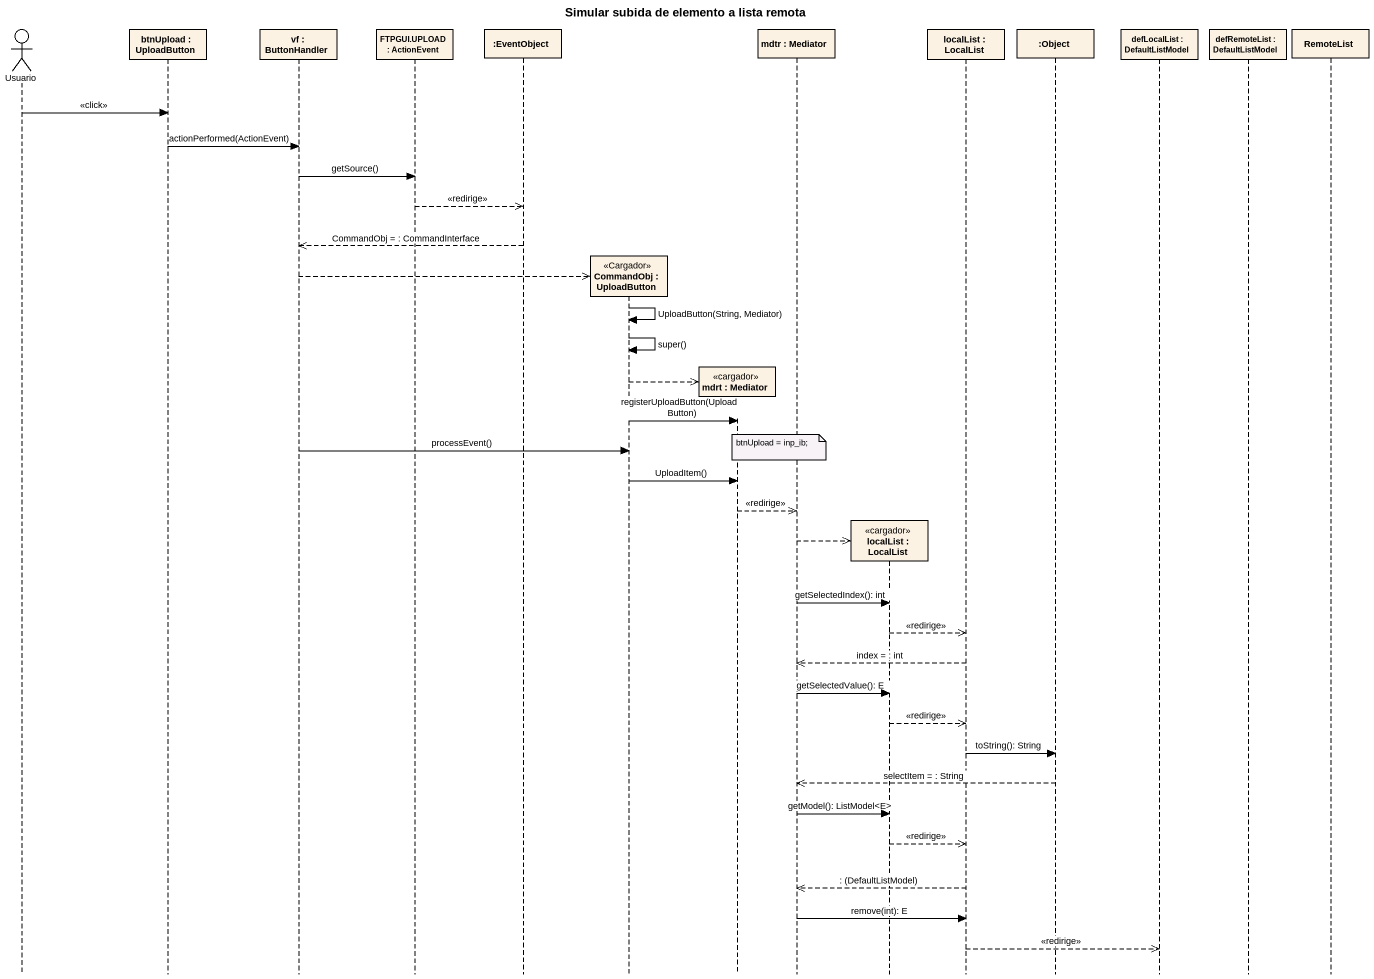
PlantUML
@startuml
title Simular subida de elemento a lista remota
hide footbox
actor Usuario
participant "btnUpload : UploadButton" as btnUpload
participant "vf : ButtonHandler" as vf
participant "FTPGUI.UPLOAD : ActionEvent" as FTPGUI_UPLOAD
participant ":EventObject" as EventObject
participant "CommandObj : UploadButton" as CommandObj <<Cargador>>
participant "mdrt : Mediator" as mdrt <<cargador>>
participant "mdtr : Mediator" as mdtr
participant "localList : LocalList" as localList <<cargador>>
participant "localList : LocalList" as localList_2
participant ":Object" as Object_
participant "defLocalList : DefaultListModel" as defLocalList
participant "defRemoteList : DefaultListModel" as defRemoteList
participant RemoteList

Usuario -> btnUpload : <<click>>
btnUpload -> vf : actionPerformed(ActionEvent)
vf -> FTPGUI_UPLOAD : getSource()
FTPGUI_UPLOAD -->> EventObject : <<redirige>>
EventObject -->> vf : CommandObj = : CommandInterface
vf -->> CommandObj **
CommandObj -> CommandObj : UploadButton(String, Mediator)
CommandObj -> CommandObj : super()
CommandObj -->> mdrt **
CommandObj -> mdrt : registerUploadButton(UploadButton)
note over mdtr : btnUpload = inp_ib;
vf -> CommandObj : processEvent()
CommandObj -> mdrt : UploadItem()
mdrt -->> mdtr : <<redirige>>
mdtr -->> localList **
mdtr -> localList : getSelectedIndex(): int
localList -->> localList_2 : <<redirige>>
localList_2 -->> mdtr : index = : int
mdtr -> localList : getSelectedValue(): E
localList -->> localList_2 : <<redirige>>
localList_2 -> Object_ : toString(): String
Object_ -->> mdtr : selectItem = : String
mdtr -> localList : getModel(): ListModel<E>
localList -->> localList_2 : <<redirige>>
localList_2 -->> mdtr : : (DefaultListModel)
mdtr -> localList_2 : remove(int): E
localList_2 -->> defLocalList : <<redirige>>
@enduml
